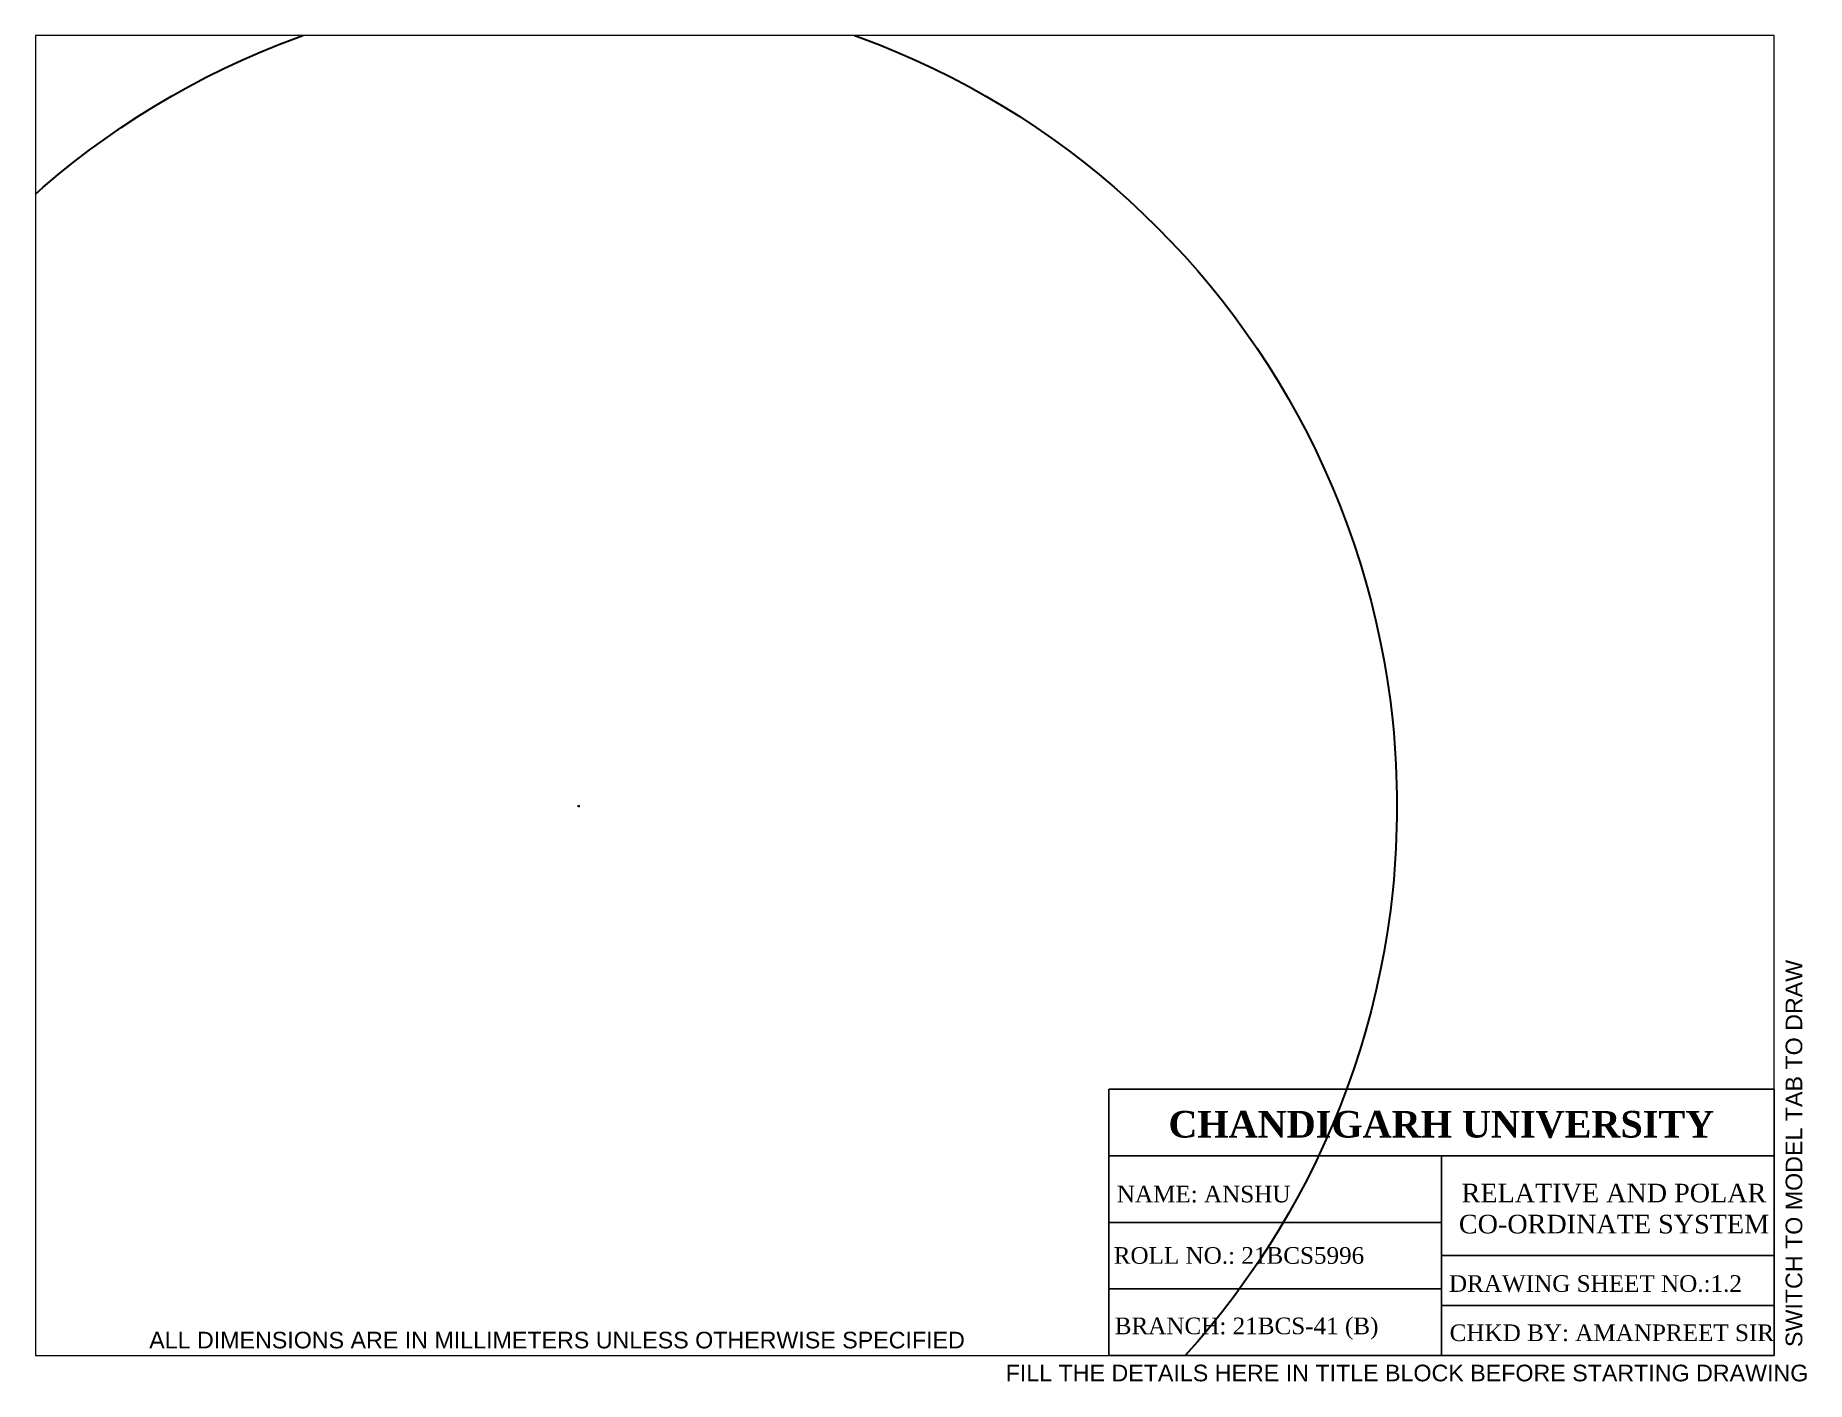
# Paper-space layout 'Layout1' of a CAD drawing. Header units: millimetres. Extents: x 0 to 266, y -4 to 198.
# The model-space entities are those that its viewports show. They can reach past a viewport. Long polylines and large blocks are cut down to what shows.
import ezdxf

# ---------------------------------------------------------------- set-up
doc = ezdxf.new("R2010")
doc.units = ezdxf.units.MM
doc.linetypes.add('ACAD_ISO08W100', pattern=[36, 24, -3, 6, -3])
doc.layers.add('Comments', color=10, linetype='Continuous', lineweight=13, plot=False)
doc.layers.add('thick continuous', color=7, linetype='Continuous', lineweight=30)
doc.styles.get("Standard").update_dxf_attribs({"font": 'Arial.ttf'})
doc.dimstyles.get("Standard").update_dxf_attribs({"dimscale": 0.6, "dimtxt": 11, "dimasz": 12.5, "dimexe": 0.18, "dimexo": 0.0625, "dimgap": 0.09, "dimtad": 0, "dimtih": 1, "dimtoh": 1, "dimzin": 0, "dimdsep": 46, "dimtxsty": 'Standard', "dimcen": 0.09, "dimadec": 0, "dimazin": 0, "dimtfac": 1, "dimtofl": 0, "dimtmove": 0, "dimatfit": 3, "dimfxl": 1, "dimtolj": 1, "dimtzin": 0, "dimarcsym": 0})

# ---------------------------------------------------------------- blocks, each defined once
blk = doc.blocks.new('*D10')
at = {"layer": 'Defpoints', "color": 0, "transparency": 16777216}
for p in [(-32.813, 24.339), (37.695, -13.46)]:
    blk.add_point(p, dxfattribs=at)
at = {"layer": 'thick continuous', "color": 0, "lineweight": -2, "transparency": 16777216}
for p, q in [((-114.7, 64.218), (-107.2, 64.218)), ((-107.2, 64.218), (-39.423, 27.883)), ((2.387, 5.44), (2.495, 5.44)), ((2.441, 5.386), (2.441, 5.494))]:
    blk.add_line(p, q, dxfattribs=at)
at = {"layer": 'thick continuous', "color": 0, "transparency": 16777216}
blk.add_solid([(-38.832, 28.984), (-40.013, 26.781), (-32.813, 24.339)], dxfattribs=at)
at = {"layer": 'thick continuous', "color": 0, "lineweight": 5, "transparency": 16777216, "insert": (-129.469, 64.218), "char_height": 6.6, "attachment_point": 5}
blk.add_mtext('\\A1;∅80.00', dxfattribs=at)
blk = doc.blocks.new('*D11')
at = {"layer": 'Defpoints', "color": 0, "transparency": 16777216}
for p in [(2.441, 5.44), (-74.002, -18.151)]:
    blk.add_point(p, dxfattribs=at)
at = {"layer": 'thick continuous', "color": 0, "lineweight": -2, "transparency": 16777216}
for p, q in [((2.387, 5.44), (2.495, 5.44)), ((2.441, 5.386), (2.441, 5.494)), ((-114.943, -30.786), (-81.168, -20.363)), ((-122.443, -30.786), (-114.943, -30.786))]:
    blk.add_line(p, q, dxfattribs=at)
at = {"layer": 'thick continuous', "color": 0, "transparency": 16777216}
blk.add_solid([(-81.537, -19.169), (-80.799, -21.557), (-74.002, -18.151)], dxfattribs=at)
at = {"layer": 'thick continuous', "color": 0, "lineweight": 5, "transparency": 16777216, "insert": (-136.78, -30.786), "char_height": 6.6, "attachment_point": 5}
blk.add_mtext('\\A1;R80.00', dxfattribs=at)
blk = doc.blocks.new('*D12')
at = {"layer": 'Defpoints', "color": 0, "transparency": 16777216}
for p in [(-6.111, 140.967), (102.094, -2.879)]:
    blk.add_point(p, dxfattribs=at)
at = {"layer": 'thick continuous', "color": 0, "lineweight": -2, "transparency": 16777216}
for p, q in [((-52.753, 193.001), (-45.253, 193.001)), ((-45.253, 193.001), (-10.619, 146.96)), ((102.04, -2.879), (102.148, -2.879)), ((102.094, -2.933), (102.094, -2.825))]:
    blk.add_line(p, q, dxfattribs=at)
at = {"layer": 'thick continuous', "color": 0, "transparency": 16777216}
blk.add_solid([(-9.621, 147.712), (-11.618, 146.209), (-6.111, 140.967)], dxfattribs=at)
at = {"layer": 'thick continuous', "color": 0, "lineweight": 5, "transparency": 16777216, "insert": (-69.654, 193.001), "char_height": 6.6, "attachment_point": 5}
blk.add_mtext('\\A1;R180.00', dxfattribs=at)

msp = doc.modelspace()

# ---------------------------------------------------------------- linework, layer by layer
at = {"layer": 'thick continuous'}
msp.add_circle((2.441, 5.44), 40, dxfattribs=at)
for centre, radius, start, end in [((102.094, -2.879), 180, 54.03943, 175.22806), ((2.441, 5.44), 80, 175.22806, 359.89177)]:
    msp.add_arc(centre, radius, start, end, dxfattribs=at)

# ---------------------------------------------------------------- dimensions: what is measured, and where the dimension line sits
at = {"layer": 'thick continuous', "lineweight": 5}
for center, mpoint, picture, middle in [((102.094, -2.879), (-6.111, 140.967), '*D12', (-69.654, 193.001)), ((2.441, 5.44), (-74.002, -18.151), '*D11', (-136.78, -30.786))]:
    dim = msp.add_radius_dim(center=center, mpoint=mpoint, dimstyle='Standard', dxfattribs=at)
    dim.commit()
    dim.dimension.update_dxf_attribs({"geometry": picture, "text_midpoint": middle, "dimtype": 164})
dim = msp.add_diameter_dim_2p(p1=(37.695, -13.46), p2=(-32.813, 24.339), dimstyle='Standard', dxfattribs=at)
dim.commit()
dim.dimension.update_dxf_attribs({"geometry": '*D10', "text_midpoint": (-129.469, 64.218), "dimtype": 163})

psp = doc.layouts.get("Layout1")

# ---------------------------------------------------------------- linework, layer by layer
for p, q in [((161.41, 40), (261.41, 40)), ((161.41, 40), (161.41, 0)), ((261.41, 40), (261.41, 0)), ((161.41, 30), (261.41, 30)), ((161.41, 30), (194.27, 30)), ((211.41, 30), (211.41, 0)), ((161.41, 20), (211.41, 20)), ((211.41, 15), (261.41, 15)), ((161.41, 10), (211.41, 10)), ((211.41, 7.5), (261.41, 7.5)), ((161.41, 0), (261.41, 0))]:
    psp.add_line(p, q)

# ---------------------------------------------------------------- texts
at = {"attachment_point": 1}
for s, width, insert, char_height in [('\\pxqc;{\\fTimes New Roman|b1|i0|c0|p18;CHANDIGARH UNIVERSITY}', 80.8177, (170.98, 36.75), 4), ('\\pxqc;{\\fTimes New Roman|b0|i0|c0|p18;RELATIVE AND POLAR\\PCO-ORDINATE SYSTEM}', 46.4985, (214.1, 25.81), 2.8)]:
    psp.add_mtext_dynamic_manual_height_columns(s, width=width, gutter_width=40, heights=[0], dxfattribs=dict(at, insert=insert, char_height=char_height))
at = {"linetype": 'ACAD_ISO08W100', "lineweight": 100, "char_height": 2.5, "attachment_point": 1}
for s, width, insert in [('{\\fTimes New Roman|b0|i0|c0|p18;NAME: ANSHU}', 47.3681, (162.59, 25.51)), ('{\\fTimes New Roman|b0|i0|c0|p18;ROLL NO.: 21BCS5996}', 45.3199, (162.13, 16.28)), ('{\\fTimes New Roman|b0|i0|c0|p18;DRAWING SHEET NO.:1.2}', 45.3199, (212.54, 12.06)), ('{\\fTimes New Roman|b0|i0|c0|p18;BRANCH: 21BCS-41 (B)}', 45.3199, (162.28, 5.69)), ('{\\fTimes New Roman|b0|i0|c0|p18;CHKD BY: AMANPREET SIR}', 47.9779, (212.64, 4.66))]:
    psp.add_mtext_dynamic_manual_height_columns(s, width=width, gutter_width=25, heights=[0], dxfattribs=dict(at, insert=insert))
at = {"layer": 'Comments'}
psp.add_text('SWITCH TO MODEL TAB TO DRAW', height=2.5, rotation=90, dxfattribs=at).set_placement((265.66, 1.26))
psp.add_text('FILL THE DETAILS HERE IN TITLE BLOCK BEFORE STARTING DRAWING', height=2.5, dxfattribs=at).set_placement((145.88, -3.89))
at = {"layer": 'thick continuous'}
psp.add_text('ALL DIMENSIONS ARE IN MILLIMETERS UNLESS OTHERWISE SPECIFIED', height=2.5, dxfattribs=at).set_placement((17.11, 1.06))

# ---------------------------------------------------------------- viewports
psp.add_viewport(center=(130.71, 99.21), size=(261.41, 198.4125), view_center_point=(18.38, 10.853), view_height=64.51138, dxfattribs=at)

doc.saveas('drawing.dxf')
